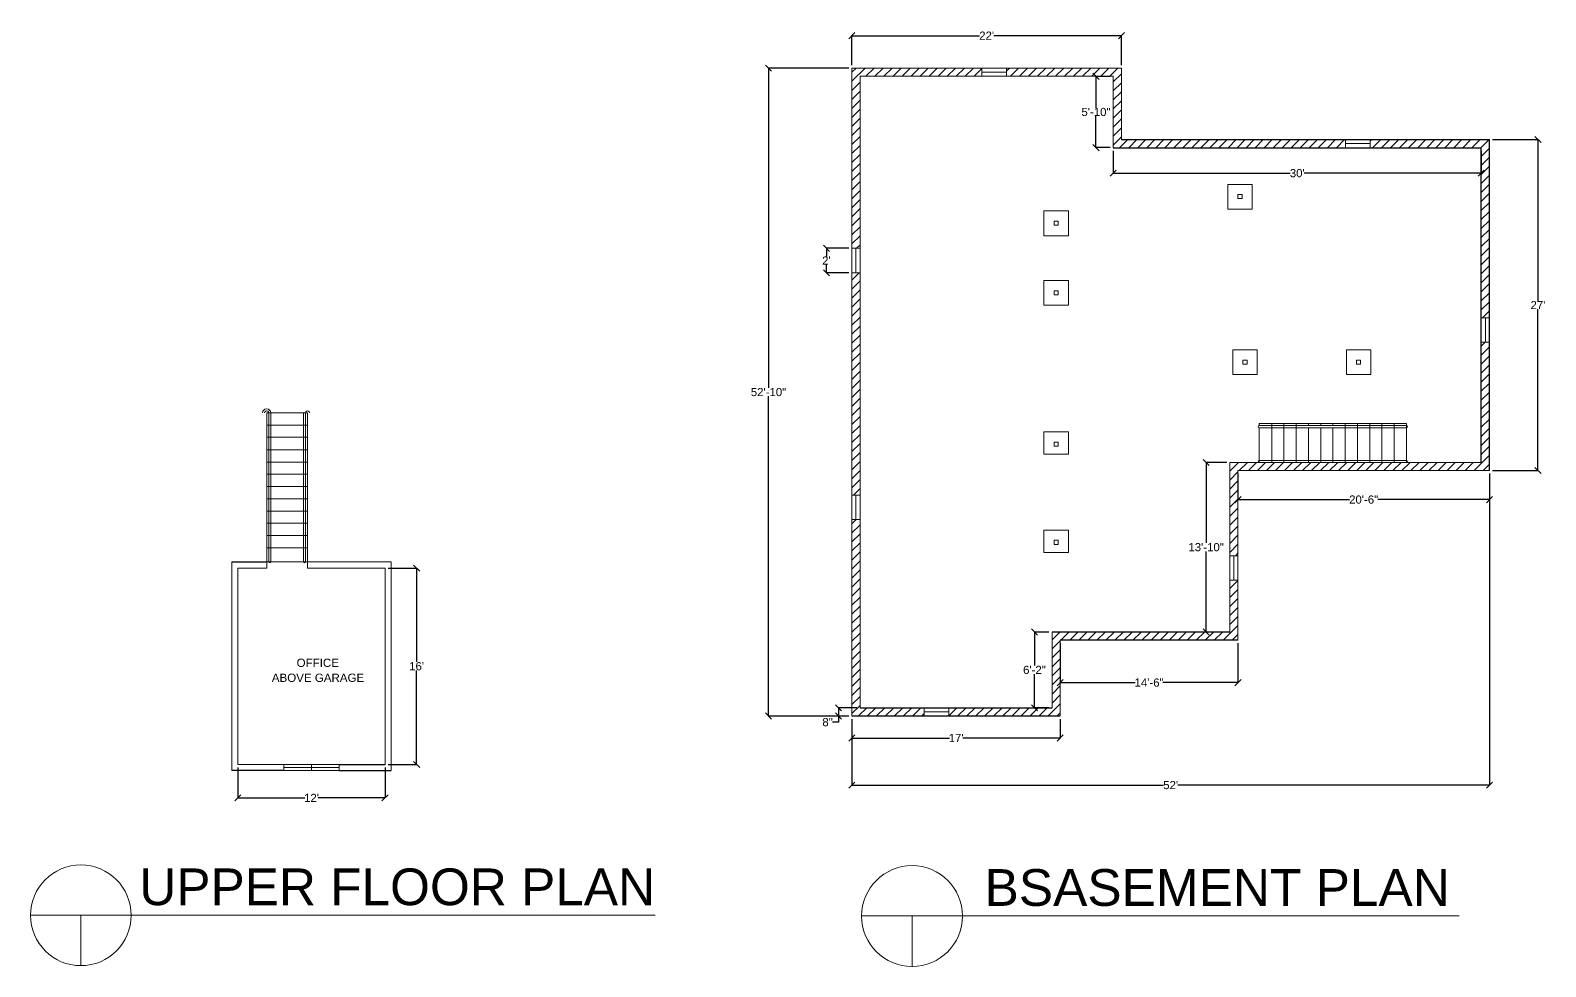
# Model space of a CAD drawing. Header units: inches. Extents: x 2489 to 11897, y 91 to 1364.
# Drawn here: x 2489 to 3973, y 111 to 1028 of the extents above; entities that cross this region are included whole.
import ezdxf

# ---------------------------------------------------------------- set-up
doc = ezdxf.new("R2010")
doc.units = ezdxf.units.IN
doc.header["$MEASUREMENT"] = 0
doc.layers.add('PDF2_Geometry', color=7, linetype='Continuous')
doc.layers.add('PDF2_Text', color=7, linetype='Continuous')
doc.styles.add('PDF Arial', font='arial.ttf')
doc.styles.get("Standard").update_dxf_attribs({"font": 'arial.ttf'})
doc.dimstyles.get("Standard").update_dxf_attribs({"dimtxt": 8, "dimasz": 6, "dimexe": 0.18, "dimexo": 3, "dimgap": 0.09, "dimtad": 0, "dimtih": 1, "dimtoh": 1, "dimdec": 4, "dimzin": 0, "dimdsep": 46, "dimlunit": 4, "dimtxsty": 'Standard', "dimblk": 'OBLIQUE', "dimcen": 0.09, "dimadec": 0, "dimazin": 0, "dimtfac": 1, "dimtdec": 4, "dimtofl": 0, "dimtmove": 0, "dimatfit": 3, "dimldrblk": 'OBLIQUE', "dimfxl": 1, "dimtolj": 1, "dimtzin": 0, "dimarcsym": 0})

# ---------------------------------------------------------------- blocks, each defined once
blk = doc.blocks.new('_Oblique')
at = {"color": 0, "linetype": 'ByBlock', "lineweight": -2}
blk.add_line((-0.5, -0.5), (0.5, 0.5), dxfattribs=at)
blk = doc.blocks.new('*D49')
at = {"layer": 'Defpoints', "color": 0, "lineweight": 15, "transparency": 16777216}
for p in [(2692.7, 309.3), (2836.7, 309.3), (2692.7, 276.6)]:
    blk.add_point(p, dxfattribs=at)
at = {"layer": 'PDF2_Geometry', "color": 0, "lineweight": -2, "transparency": 16777216}
for p, q in [((2692.7, 306.3), (2692.7, 276.5)), ((2836.7, 306.3), (2836.7, 276.5)), ((2692.7, 276.6), (2758.2, 276.6)), ((2836.7, 276.6), (2771.2, 276.6))]:
    blk.add_line(p, q, dxfattribs=at)
at = {"layer": 'PDF2_Geometry', "color": 0, "lineweight": -2, "transparency": 16777216, "xscale": 6, "yscale": 6, "zscale": 6, "rotation": 180}
blk.add_blockref('_Oblique', (2692.7, 276.6), dxfattribs=at)
at = {"layer": 'PDF2_Geometry', "color": 0, "lineweight": -2, "transparency": 16777216, "xscale": 6, "yscale": 6, "zscale": 6}
blk.add_blockref('_Oblique', (2836.7, 276.6), dxfattribs=at)
at = {"layer": 'PDF2_Geometry', "color": 0, "lineweight": 9, "transparency": 16777216, "insert": (2764.7, 276.6), "char_height": 8, "attachment_point": 5}
blk.add_mtext("\\A1;12'", dxfattribs=at)
blk = doc.blocks.new('*D50')
at = {"layer": 'Defpoints', "color": 0, "lineweight": 15, "transparency": 16777216}
for p in [(2836.7, 501.5), (2867.6, 501.5), (2836.7, 309.3)]:
    blk.add_point(p, dxfattribs=at)
at = {"layer": 'PDF2_Geometry', "color": 0, "lineweight": -2, "transparency": 16777216}
for p, q in [((2839.7, 501.5), (2867.8, 501.5)), ((2867.6, 501.5), (2867.6, 409.6)), ((2867.6, 309.3), (2867.6, 401.2)), ((2839.7, 309.3), (2867.8, 309.3))]:
    blk.add_line(p, q, dxfattribs=at)
at = {"layer": 'PDF2_Geometry', "color": 0, "lineweight": -2, "transparency": 16777216, "xscale": 6, "yscale": 6, "zscale": 6}
for p, rotation in [((2867.6, 501.5), 90), ((2867.6, 309.3), 270)]:
    blk.add_blockref('_Oblique', p, dxfattribs=dict(at, rotation=rotation))
at = {"layer": 'PDF2_Geometry', "color": 0, "lineweight": 9, "transparency": 16777216, "insert": (2867.6, 405.4), "char_height": 8, "attachment_point": 5}
blk.add_mtext("\\A1;16'", dxfattribs=at)
blk = doc.blocks.new('*D94')
at = {"layer": 'Defpoints', "color": 0, "lineweight": 15, "transparency": 16777216}
for p in [(3293.6, 990.7), (3212, 356.7), (3293.6, 356.7)]:
    blk.add_point(p, dxfattribs=at)
at = {"layer": 'PDF2_Geometry', "color": 0, "lineweight": -2, "transparency": 16777216}
for p, q in [((3290.6, 990.7), (3211.9, 990.7)), ((3212, 990.7), (3212, 677.9)), ((3212, 356.7), (3212, 669.6)), ((3290.6, 356.7), (3211.9, 356.7))]:
    blk.add_line(p, q, dxfattribs=at)
at = {"layer": 'PDF2_Geometry', "color": 0, "lineweight": -2, "transparency": 16777216, "xscale": 6, "yscale": 6, "zscale": 6}
for p, rotation in [((3212, 990.7), 89.99946361669032), ((3212, 356.7), 269.9994636166903)]:
    blk.add_blockref('_Oblique', p, dxfattribs=dict(at, rotation=rotation))
at = {"layer": 'PDF2_Geometry', "color": 0, "lineweight": 9, "transparency": 16777216, "insert": (3212, 673.7), "char_height": 8, "attachment_point": 5}
blk.add_mtext('\\A1;52\'-10"', dxfattribs=at)
blk = doc.blocks.new('*D95')
at = {"color": 0, "lineweight": -2, "transparency": 16777216}
for p, q in [((3298.6, 364.7), (3280.3, 364.7)), ((3290.6, 356.7), (3280.3, 356.7)), ((3280.5, 364.7), (3280.5, 356.7)), ((3280.5, 356.7), (3280.5, 350.7)), ((3280.5, 350.7), (3274.5, 350.7))]:
    blk.add_line(p, q, dxfattribs=at)
at = {"layer": 'Defpoints', "color": 0, "lineweight": 15, "transparency": 16777216}
for p in [(3280.5, 356.7), (3293.6, 356.7), (3301.6, 364.7)]:
    blk.add_point(p, dxfattribs=at)
at = {"color": 0, "lineweight": -2, "transparency": 16777216, "xscale": 6, "yscale": 6, "zscale": 6}
for p, rotation in [((3280.5, 364.7), 90), ((3280.5, 356.7), 270)]:
    blk.add_blockref('_Oblique', p, dxfattribs=dict(at, rotation=rotation))
at = {"color": 0, "lineweight": 15, "transparency": 16777216, "insert": (3269.8, 350.7), "char_height": 8, "attachment_point": 5}
blk.add_mtext('\\A1;8"', dxfattribs=at)
blk = doc.blocks.new('*D96')
at = {"layer": 'Defpoints', "color": 0, "lineweight": 15, "transparency": 16777216}
for p in [(3293.6, 356.7), (3497.5, 356.7), (3497.5, 335.2)]:
    blk.add_point(p, dxfattribs=at)
at = {"layer": 'PDF2_Geometry', "color": 0, "lineweight": -2, "transparency": 16777216}
for p, q in [((3293.6, 353.7), (3293.6, 335)), ((3497.5, 353.7), (3497.5, 335)), ((3293.6, 335.2), (3389.1, 335.2)), ((3497.5, 335.2), (3402.1, 335.2))]:
    blk.add_line(p, q, dxfattribs=at)
at = {"layer": 'PDF2_Geometry', "color": 0, "lineweight": -2, "transparency": 16777216, "xscale": 6, "yscale": 6, "zscale": 6, "rotation": 180}
blk.add_blockref('_Oblique', (3293.6, 335.2), dxfattribs=at)
at = {"layer": 'PDF2_Geometry', "color": 0, "lineweight": -2, "transparency": 16777216, "xscale": 6, "yscale": 6, "zscale": 6}
blk.add_blockref('_Oblique', (3497.5, 335.2), dxfattribs=at)
at = {"layer": 'PDF2_Geometry', "color": 0, "lineweight": 9, "transparency": 16777216, "insert": (3395.6, 335.2), "char_height": 8, "attachment_point": 5}
blk.add_mtext("\\A1;17'", dxfattribs=at)
blk = doc.blocks.new('*D97')
at = {"layer": 'Defpoints', "color": 0, "lineweight": 15, "transparency": 16777216}
for p in [(3472.3, 438.9), (3489.5, 438.9), (3489.5, 364.7)]:
    blk.add_point(p, dxfattribs=at)
at = {"layer": 'PDF2_Geometry', "color": 0, "lineweight": -2, "transparency": 16777216}
for p, q in [((3486.5, 438.9), (3472.1, 438.9)), ((3472.3, 438.9), (3472.3, 406)), ((3472.3, 364.7), (3472.3, 397.7)), ((3486.5, 364.7), (3472.1, 364.7))]:
    blk.add_line(p, q, dxfattribs=at)
at = {"layer": 'PDF2_Geometry', "color": 0, "lineweight": -2, "transparency": 16777216, "xscale": 6, "yscale": 6, "zscale": 6}
for p, rotation in [((3472.3, 438.9), 90), ((3472.3, 364.7), 270)]:
    blk.add_blockref('_Oblique', p, dxfattribs=dict(at, rotation=rotation))
at = {"layer": 'PDF2_Geometry', "color": 0, "lineweight": 9, "transparency": 16777216, "insert": (3472.3, 401.8), "char_height": 8, "attachment_point": 5}
blk.add_mtext('\\A1;6\'-2"', dxfattribs=at)
blk = doc.blocks.new('*D98')
at = {"layer": 'Defpoints', "color": 0, "lineweight": 15, "transparency": 16777216}
for p in [(3497.5, 430.9), (3671.5, 430.9), (3671.5, 389.4)]:
    blk.add_point(p, dxfattribs=at)
at = {"layer": 'PDF2_Geometry', "color": 0, "lineweight": -2, "transparency": 16777216}
for p, q in [((3497.5, 427.9), (3497.5, 389.2)), ((3671.5, 427.9), (3671.5, 389.2)), ((3497.5, 389.4), (3571, 389.4)), ((3671.5, 389.4), (3597.9, 389.4))]:
    blk.add_line(p, q, dxfattribs=at)
at = {"layer": 'PDF2_Geometry', "color": 0, "lineweight": -2, "transparency": 16777216, "xscale": 6, "yscale": 6, "zscale": 6, "rotation": 180}
blk.add_blockref('_Oblique', (3497.5, 389.4), dxfattribs=at)
at = {"layer": 'PDF2_Geometry', "color": 0, "lineweight": -2, "transparency": 16777216, "xscale": 6, "yscale": 6, "zscale": 6}
blk.add_blockref('_Oblique', (3671.5, 389.4), dxfattribs=at)
at = {"layer": 'PDF2_Geometry', "color": 0, "lineweight": 9, "transparency": 16777216, "insert": (3584.5, 389.4), "char_height": 8, "attachment_point": 5}
blk.add_mtext('\\A1;14\'-6"', dxfattribs=at)
blk = doc.blocks.new('*D99')
at = {"layer": 'Defpoints', "color": 0, "lineweight": 15, "transparency": 16777216}
for p in [(3640.3, 604.9), (3663.5, 604.9), (3663.5, 438.9)]:
    blk.add_point(p, dxfattribs=at)
at = {"layer": 'PDF2_Geometry', "color": 0, "lineweight": -2, "transparency": 16777216}
for p, q in [((3660.5, 604.9), (3640.2, 604.9)), ((3640.3, 604.9), (3640.3, 526.1)), ((3640.3, 438.9), (3640.3, 517.7)), ((3660.5, 438.9), (3640.2, 438.9))]:
    blk.add_line(p, q, dxfattribs=at)
at = {"layer": 'PDF2_Geometry', "color": 0, "lineweight": -2, "transparency": 16777216, "xscale": 6, "yscale": 6, "zscale": 6}
for p, rotation in [((3640.3, 604.9), 90), ((3640.3, 438.9), 270)]:
    blk.add_blockref('_Oblique', p, dxfattribs=dict(at, rotation=rotation))
at = {"layer": 'PDF2_Geometry', "color": 0, "lineweight": 9, "transparency": 16777216, "insert": (3640.3, 521.9), "char_height": 8, "attachment_point": 5}
blk.add_mtext('\\A1;13\'-10"', dxfattribs=at)
blk = doc.blocks.new('*D100')
at = {"layer": 'Defpoints', "color": 0, "lineweight": 15, "transparency": 16777216}
for p in [(3671.5, 596.9), (3917.6, 596.9), (3917.6, 568.5)]:
    blk.add_point(p, dxfattribs=at)
at = {"layer": 'PDF2_Geometry', "color": 0, "lineweight": -2, "transparency": 16777216}
for p, q in [((3671.5, 593.9), (3671.5, 568.3)), ((3917.6, 593.9), (3917.6, 568.3)), ((3671.5, 568.5), (3780.6, 568.5)), ((3917.6, 568.5), (3808.4, 568.5))]:
    blk.add_line(p, q, dxfattribs=at)
at = {"layer": 'PDF2_Geometry', "color": 0, "lineweight": -2, "transparency": 16777216, "xscale": 6, "yscale": 6, "zscale": 6, "rotation": 180}
blk.add_blockref('_Oblique', (3671.5, 568.5), dxfattribs=at)
at = {"layer": 'PDF2_Geometry', "color": 0, "lineweight": -2, "transparency": 16777216, "xscale": 6, "yscale": 6, "zscale": 6}
blk.add_blockref('_Oblique', (3917.6, 568.5), dxfattribs=at)
at = {"layer": 'PDF2_Geometry', "color": 0, "lineweight": 9, "transparency": 16777216, "insert": (3794.5, 568.5), "char_height": 8, "attachment_point": 5}
blk.add_mtext('\\A1;20\'-6"', dxfattribs=at)
blk = doc.blocks.new('*D101')
at = {"layer": 'Defpoints', "color": 0, "lineweight": 15, "transparency": 16777216}
for p in [(3917.6, 596.9), (3293.6, 356.7), (3917.6, 289.1)]:
    blk.add_point(p, dxfattribs=at)
at = {"layer": 'PDF2_Geometry', "color": 0, "lineweight": -2, "transparency": 16777216}
for p, q in [((3917.6, 593.9), (3917.6, 288.9)), ((3293.6, 353.7), (3293.6, 288.9)), ((3293.6, 289.1), (3598.7, 289.1)), ((3917.6, 289.1), (3612.5, 289.1))]:
    blk.add_line(p, q, dxfattribs=at)
at = {"layer": 'PDF2_Geometry', "color": 0, "lineweight": -2, "transparency": 16777216, "xscale": 6, "yscale": 6, "zscale": 6, "rotation": 180}
blk.add_blockref('_Oblique', (3293.6, 289.1), dxfattribs=at)
at = {"layer": 'PDF2_Geometry', "color": 0, "lineweight": -2, "transparency": 16777216, "xscale": 6, "yscale": 6, "zscale": 6}
blk.add_blockref('_Oblique', (3917.6, 289.1), dxfattribs=at)
at = {"layer": 'PDF2_Geometry', "color": 0, "lineweight": 9, "transparency": 16777216, "insert": (3605.6, 289.1), "char_height": 8, "attachment_point": 5}
blk.add_mtext("\\A1;52'", dxfattribs=at)
blk = doc.blocks.new('*D102')
at = {"layer": 'Defpoints', "color": 0, "lineweight": 15, "transparency": 16777216}
for p in [(3917.6, 920.9), (3965.1, 920.9), (3917.6, 596.9)]:
    blk.add_point(p, dxfattribs=at)
at = {"layer": 'PDF2_Geometry', "color": 0, "lineweight": -2, "transparency": 16777216}
for p, q in [((3920.6, 920.9), (3965.3, 920.9)), ((3965.1, 920.9), (3965.1, 763)), ((3965.1, 596.9), (3965.1, 754.8)), ((3920.6, 596.9), (3965.3, 596.9))]:
    blk.add_line(p, q, dxfattribs=at)
at = {"layer": 'PDF2_Geometry', "color": 0, "lineweight": -2, "transparency": 16777216, "xscale": 6, "yscale": 6, "zscale": 6}
for p, rotation in [((3965.1, 920.9), 90), ((3965.1, 596.9), 270)]:
    blk.add_blockref('_Oblique', p, dxfattribs=dict(at, rotation=rotation))
at = {"layer": 'PDF2_Geometry', "color": 0, "lineweight": 9, "transparency": 16777216, "insert": (3965.1, 758.9), "char_height": 8, "attachment_point": 5}
blk.add_mtext("\\A1;27'", dxfattribs=at)
blk = doc.blocks.new('*D103')
at = {"layer": 'Defpoints', "color": 0, "lineweight": 15, "transparency": 16777216}
for p in [(3549.4, 912.9), (3909.6, 912.9), (3909.6, 887.9)]:
    blk.add_point(p, dxfattribs=at)
at = {"layer": 'PDF2_Geometry', "color": 0, "lineweight": -2, "transparency": 16777216}
for p, q in [((3549.4, 909.9), (3549.4, 887.7)), ((3909.6, 909.9), (3909.6, 887.7)), ((3549.4, 887.9), (3722.6, 887.9)), ((3909.6, 887.9), (3736.4, 887.9))]:
    blk.add_line(p, q, dxfattribs=at)
at = {"layer": 'PDF2_Geometry', "color": 0, "lineweight": -2, "transparency": 16777216, "xscale": 6, "yscale": 6, "zscale": 6, "rotation": 180}
blk.add_blockref('_Oblique', (3549.4, 887.9), dxfattribs=at)
at = {"layer": 'PDF2_Geometry', "color": 0, "lineweight": -2, "transparency": 16777216, "xscale": 6, "yscale": 6, "zscale": 6}
blk.add_blockref('_Oblique', (3909.6, 887.9), dxfattribs=at)
at = {"layer": 'PDF2_Geometry', "color": 0, "lineweight": 9, "transparency": 16777216, "insert": (3729.5, 887.9), "char_height": 8, "attachment_point": 5}
blk.add_mtext("\\A1;30'", dxfattribs=at)
blk = doc.blocks.new('*D104')
at = {"layer": 'Defpoints', "color": 0, "lineweight": 15, "transparency": 16777216}
for p in [(3532.5, 982.7), (3549.4, 982.7), (3549.4, 912.9)]:
    blk.add_point(p, dxfattribs=at)
at = {"layer": 'PDF2_Geometry', "color": 0, "lineweight": -2, "transparency": 16777216}
for p, q in [((3546.4, 982.7), (3532.4, 982.7)), ((3532.5, 982.7), (3532.5, 952)), ((3532.5, 912.9), (3532.5, 943.6)), ((3546.4, 912.9), (3532.4, 912.9))]:
    blk.add_line(p, q, dxfattribs=at)
at = {"layer": 'PDF2_Geometry', "color": 0, "lineweight": -2, "transparency": 16777216, "xscale": 6, "yscale": 6, "zscale": 6}
for p, rotation in [((3532.5, 982.7), 90), ((3532.5, 912.9), 270)]:
    blk.add_blockref('_Oblique', p, dxfattribs=dict(at, rotation=rotation))
at = {"layer": 'PDF2_Geometry', "color": 0, "lineweight": 9, "transparency": 16777216, "insert": (3532.5, 947.8), "char_height": 8, "attachment_point": 5}
blk.add_mtext('\\A1;5\'-10"', dxfattribs=at)
blk = doc.blocks.new('*D105')
at = {"layer": 'Defpoints', "color": 0, "lineweight": 15, "transparency": 16777216}
for p in [(3557.4, 1022.5), (3293.6, 990.7), (3557.4, 990.7)]:
    blk.add_point(p, dxfattribs=at)
at = {"layer": 'PDF2_Geometry', "color": 0, "lineweight": -2, "transparency": 16777216}
for p, q in [((3293.6, 993.7), (3293.6, 1022.7)), ((3293.6, 1022.5), (3418.6, 1022.5)), ((3557.4, 1022.5), (3432.4, 1022.5)), ((3557.4, 993.7), (3557.4, 1022.7))]:
    blk.add_line(p, q, dxfattribs=at)
at = {"layer": 'PDF2_Geometry', "color": 0, "lineweight": -2, "transparency": 16777216, "xscale": 6, "yscale": 6, "zscale": 6, "rotation": 180}
blk.add_blockref('_Oblique', (3293.6, 1022.5), dxfattribs=at)
at = {"layer": 'PDF2_Geometry', "color": 0, "lineweight": -2, "transparency": 16777216, "xscale": 6, "yscale": 6, "zscale": 6}
blk.add_blockref('_Oblique', (3557.4, 1022.5), dxfattribs=at)
at = {"layer": 'PDF2_Geometry', "color": 0, "lineweight": 9, "transparency": 16777216, "insert": (3425.5, 1022.5), "char_height": 8, "attachment_point": 5}
blk.add_mtext("\\A1;22'", dxfattribs=at)
blk = doc.blocks.new('*D109')
at = {"color": 0, "lineweight": -2, "transparency": 16777216}
for p, q in [((3290.6, 814.4), (3268.5, 814.4)), ((3268.7, 814.4), (3268.7, 806.5)), ((3290.6, 790.4), (3268.5, 790.4)), ((3268.7, 790.4), (3268.7, 798.3))]:
    blk.add_line(p, q, dxfattribs=at)
at = {"layer": 'Defpoints', "color": 0, "lineweight": 15, "transparency": 16777216}
for p in [(3268.7, 814.4), (3293.6, 814.4), (3293.6, 790.4)]:
    blk.add_point(p, dxfattribs=at)
at = {"color": 0, "lineweight": -2, "transparency": 16777216, "xscale": 6, "yscale": 6, "zscale": 6}
for p, rotation in [((3268.7, 814.4), 90), ((3268.7, 790.4), 270)]:
    blk.add_blockref('_Oblique', p, dxfattribs=dict(at, rotation=rotation))
at = {"color": 0, "lineweight": 15, "transparency": 16777216, "insert": (3268.7, 802.4), "char_height": 8, "attachment_point": 5}
blk.add_mtext("\\A1;2'", dxfattribs=at)

msp = doc.modelspace()

# ---------------------------------------------------------------- hatches: boundary and pattern name
at = {"lineweight": 15}
h = msp.add_hatch(dxfattribs=at)
h.set_pattern_fill('ANSI31', color=256, scale=50)
h.paths.add_polyline_path([(3293.61462, 814.42702), (3301.61462, 814.42702), (3301.6162, 982.72536), (3420.93965, 982.72536), (3420.93965, 990.72536), (3293.61627, 990.72536)])
h.paths.add_polyline_path([(3301.6144, 790.42702), (3293.6144, 790.42702), (3293.61236, 572.90042), (3301.61236, 572.90042)])
h.paths.add_polyline_path([(3293.61034, 356.74677), (3364.51115, 356.74677), (3364.51115, 364.74677), (3301.61041, 364.74677), (3301.61213, 548.90042), (3293.61213, 548.90042)])
h.paths.add_polyline_path([(3497.5139, 356.74677), (3497.5139, 430.92154), (3671.4755, 430.92154), (3671.4755, 489.58386), (3663.4755, 489.58386), (3663.4755, 438.92154), (3489.5139, 438.92154), (3489.5139, 364.74677), (3388.51115, 364.74677), (3388.51115, 356.74677)])
h.paths.add_polyline_path([(3671.4755, 596.90026), (3917.61625, 596.90021), (3917.61625, 722.5256), (3909.61625, 722.5256), (3909.61625, 604.90022), (3663.4755, 604.90027), (3663.4755, 513.58386), (3671.4755, 513.58386)])
h.paths.add_polyline_path([(3909.61625, 746.5256), (3917.61625, 746.5256), (3917.61625, 920.87464), (3800.86883, 920.87464), (3800.86883, 912.87464), (3909.61625, 912.87464)])
h.paths.add_polyline_path([(3557.38597, 920.87464), (3557.38597, 990.72536), (3444.93965, 990.72536), (3444.93965, 982.72536), (3549.38597, 982.72536), (3549.38597, 912.87464), (3776.86883, 912.87464), (3776.86883, 920.87464)])

# ---------------------------------------------------------------- linework, layer by layer
for p, q in [((3557.38597, 920.87464), (3917.61625, 920.87464)), ((3917.61625, 596.90021), (3917.61625, 920.87464)), ((3549.38597, 912.87464), (3909.61625, 912.87464)), ((3909.61625, 604.90022), (3909.61625, 912.87464)), ((2686.73404, 507.47046), (2720.85591, 507.47046)), ((3663.4755, 438.92154), (3489.5139, 438.92154)), ((3671.4755, 430.92154), (3497.5139, 430.92154)), ((3293.61034, 356.74677), (3497.5139, 356.74677)), ((3301.61041, 364.74677), (3489.5139, 364.74677)), ((2737.73404, 303.36519), (2686.73404, 303.36519)), ((2791.73403, 309.34857), (2836.73404, 309.34857)), ((2791.73404, 303.36527), (2842.73404, 303.36519))]:
    msp.add_line(p, q)
msp.add_line((2692.73404, 309.34857), (2737.73404, 309.34857), dxfattribs=at)
at = {"layer": 'PDF2_Geometry', "lineweight": 9}
for p, q in [((3420.93965, 990.72536), (3420.93965, 982.72536)), ((3420.93965, 990.72536), (3444.93965, 990.72536)), ((3420.93965, 986.72536), (3444.93965, 986.72536)), ((3444.93965, 982.72536), (3420.93965, 982.72536)), ((3444.93965, 990.72536), (3444.93965, 982.72536)), ((3776.86883, 920.87464), (3776.86883, 912.87464)), ((3776.86883, 920.87464), (3800.86883, 920.87464)), ((3800.86883, 920.87464), (3800.86883, 912.87464)), ((3776.86883, 916.87464), (3800.86883, 916.87464)), ((3800.86883, 912.87464), (3776.86883, 912.87464)), ((3301.6144, 814.42702), (3293.6144, 814.42702)), ((3293.6144, 790.42702), (3293.6144, 814.42702)), ((3297.6144, 814.42702), (3297.6144, 790.42702)), ((3301.6144, 814.42702), (3301.6144, 790.42702)), ((3301.6144, 790.42702), (3293.6144, 790.42702)), ((3917.61625, 746.5256), (3909.61625, 746.5256)), ((3909.61625, 722.5256), (3909.61625, 746.5256)), ((3913.61625, 746.5256), (3913.61625, 722.5256)), ((3917.61625, 746.5256), (3917.61625, 722.5256)), ((3917.61625, 722.5256), (3909.61625, 722.5256)), ((3301.61213, 572.90042), (3293.61213, 572.90042)), ((3293.61213, 548.90042), (3293.61213, 572.90042)), ((3297.61213, 572.90042), (3297.61213, 548.90042)), ((3301.61213, 572.90042), (3301.61213, 548.90042)), ((3301.61213, 548.90042), (3293.61213, 548.90042)), ((3671.4755, 513.58386), (3663.4755, 513.58386)), ((3663.4755, 489.58386), (3663.4755, 513.58386)), ((3667.4755, 513.58386), (3667.4755, 489.58386)), ((3671.4755, 513.58386), (3671.4755, 489.58386)), ((3671.4755, 489.58386), (3663.4755, 489.58386)), ((3364.51115, 364.74677), (3364.51115, 356.74677)), ((3364.51115, 364.74677), (3388.51115, 364.74677)), ((3364.51115, 360.74677), (3388.51115, 360.74677)), ((3388.51115, 356.74677), (3364.51115, 356.74677)), ((3388.51115, 364.74677), (3388.51115, 356.74677)), ((2737.73404, 309.35241), (2737.73404, 303.36515)), ((2737.73404, 309.35241), (2791.73403, 309.35241)), ((2791.73404, 306.36519), (2737.73404, 306.36519)), ((2737.73404, 303.36519), (2791.73403, 303.36519)), ((2764.73404, 309.35241), (2764.73404, 303.36515)), ((2791.73403, 309.35241), (2791.73404, 303.36515))]:
    msp.add_line(p, q, dxfattribs=at)
at = {"layer": 'PDF2_Geometry', "lineweight": 20}
for points in [[(3293.61627, 990.72542), (3293.61034, 356.74677)], [(3557.38596, 990.72536), (3293.61627, 990.72536)], [(3301.6162, 982.72536), (3301.61041, 364.74677)], [(3549.38597, 982.72536), (3301.6162, 982.72536)], [(3549.38597, 982.72536), (3549.38597, 912.87464)], [(3557.38597, 990.72536), (3557.38597, 920.87464)], [(3671.4754, 862.99835), (3671.4754, 866.99421)], [(3663.4755, 604.90027), (3909.61625, 604.90022)], [(3663.4755, 438.92154), (3663.4755, 604.90027)], [(3671.4755, 430.92154), (3671.4755, 596.90021)], [(3671.47555, 596.90026), (3917.61625, 596.90021)], [(2686.73404, 507.47046), (2686.73404, 303.36519)], [(2720.85591, 507.47046), (2720.85591, 501.48156)], [(2760.74511, 507.47051), (2842.73404, 507.47051)], [(2760.74513, 507.47051), (2760.74513, 501.48156)], [(2842.73404, 303.36519), (2842.73404, 507.47051)], [(2692.73404, 501.48159), (2720.85592, 501.48159)], [(2692.73404, 501.48159), (2692.73404, 309.34857)], [(2760.74511, 501.48159), (2836.73404, 501.48159)], [(2836.73404, 309.34857), (2836.73404, 501.48159)], [(3489.5139, 438.92154), (3489.5139, 364.74677)], [(3497.5139, 430.92154), (3497.5139, 356.74677)]]:
    msp.add_lwpolyline(points, dxfattribs=at)
at = {"layer": 'PDF2_Geometry', "lineweight": 9}
for points in [[(3661.48583, 852.67559), (3685.46095, 852.67559), (3685.46095, 876.98403), (3661.48583, 876.98403)], [(3481.53712, 826.72663), (3505.51225, 826.72663), (3505.51225, 851.03507), (3481.53712, 851.03507)], [(3481.53264, 758.88908), (3505.50776, 758.88908), (3505.50776, 782.86439), (3481.53264, 782.86439)], [(3666.35221, 691.01698), (3690.32733, 691.01698), (3690.32733, 714.99229), (3666.35221, 714.99229)], [(3777.57101, 691.01698), (3801.54638, 691.01698), (3801.54638, 714.99229), (3777.57101, 714.99229)], [(3481.53705, 612.87435), (3505.51218, 612.87435), (3505.51218, 634.85174), (3481.53705, 634.85174)], [(3481.53705, 516.72494), (3505.51218, 516.72494), (3505.51218, 538.70233), (3481.53705, 538.70233)]]:
    msp.add_lwpolyline(points, close=True, dxfattribs=at)
at = {"layer": 'PDF2_Geometry', "lineweight": 18}
for points in [[(3675.47129, 866.99424), (3671.4754, 866.99424)], [(3675.47129, 862.99835), (3671.4754, 862.99835)], [(3836.35819, 638.86535), (3692.17338, 638.86535), (3691.50725, 639.19835), (3691.17419, 639.86429), (3691.50725, 640.53028), (3692.17338, 640.86328), (3836.35819, 640.86328), (3837.02432, 640.53028), (3837.35738, 639.86429), (3837.02432, 639.19835)], [(3692.17338, 604.90028), (3836.35819, 604.90028), (3837.02432, 605.23328), (3837.35738, 605.89928), (3837.02432, 606.56521), (3836.35819, 606.89821), (3692.17338, 606.89821), (3691.50725, 606.56521), (3691.17419, 605.89928), (3691.50725, 605.23328)]]:
    msp.add_lwpolyline(points, close=True, dxfattribs=at)
for points in [[(3671.4755, 866.99421), (3671.4755, 862.99832)], [(3675.47138, 866.99421), (3675.47138, 862.99832)], [(3491.52668, 841.04528), (3495.52256, 841.04528)], [(3491.52669, 841.04525), (3491.52669, 837.04939), (3495.52267, 837.04939), (3495.52267, 841.04528)], [(3491.52219, 772.87466), (3495.51808, 772.87466)], [(3495.51817, 772.87469), (3491.52227, 772.87469)], [(3491.5223, 768.87878), (3491.5223, 772.87467)], [(3495.51819, 768.87878), (3495.51819, 772.87467)], [(3491.52219, 768.87878), (3495.51808, 768.87878)], [(3495.51817, 768.8788), (3491.52227, 768.8788)], [(3680.33776, 705.00259), (3676.34187, 705.00259)], [(3676.34187, 705.00253), (3676.34187, 701.00664)], [(3680.33776, 701.0067), (3676.34187, 701.0067)], [(3680.33776, 705.00253), (3680.33776, 701.00664)], [(3791.55668, 701.0067), (3787.56079, 701.0067)], [(3791.55656, 701.00668), (3791.55656, 705.00259), (3787.56083, 705.00259), (3787.56083, 701.00668)], [(2716.86695, 653.39842), (2717.19936, 655.06047), (2718.19659, 656.0577), (2719.19382, 657.05493), (2720.85587, 657.38734), (2722.51792, 657.05493), (2723.51515, 656.0577), (2724.51238, 655.06047), (2724.84479, 653.39842), (2724.84479, 607.85823)], [(2718.86153, 653.39842), (2719.19388, 654.39568), (2719.85872, 655.06045), (2720.85591, 655.39287), (2721.85322, 655.06045), (2722.51793, 654.39568), (2722.85042, 653.39842), (2722.85042, 606.86104)], [(2756.75625, 653.39842), (2756.75625, 623.81395)], [(2762.73964, 653.39842), (2762.40716, 654.39568), (2761.74232, 655.06045), (2760.74513, 655.39287), (2759.74794, 655.06045), (2759.08311, 654.39568), (2758.75063, 653.39842), (2758.75063, 624.81115)], [(2758.75063, 634.78348), (2758.75063, 507.47046), (2758.41827, 506.80563), (2757.75344, 506.47321), (2757.0886, 506.80563), (2756.75625, 507.47046), (2756.75625, 633.78623)], [(3495.5226, 624.86198), (3491.52662, 624.86198), (3495.5226, 624.86198), (3495.5226, 620.86612), (3491.52662, 620.86612), (3495.5226, 620.86612)], [(3491.52672, 620.8661), (3491.52672, 624.86199)], [(2722.85042, 620.15743), (2722.85042, 507.47046), (2723.18277, 506.80563), (2723.8476, 506.47321), (2724.51244, 506.80563), (2724.84479, 507.47046), (2724.84479, 620.82226)], [(3495.5226, 528.71257), (3491.52662, 528.71257), (3495.5226, 528.71257), (3495.5226, 524.71672), (3491.52662, 524.71672), (3495.5226, 524.71672)], [(3491.52672, 524.71669), (3491.52672, 528.71259)]]:
    msp.add_lwpolyline(points, dxfattribs=at)
at = {"layer": 'PDF2_Geometry', "lineweight": 9}
for points in [[(2720.85591, 605.86379), (2720.85591, 653.39842), (2760.74513, 653.39842), (2760.74513, 507.47046)], [(2720.85591, 641.43169), (2760.74511, 641.43169)], [(3692.1733, 604.90028), (3692.1733, 638.86534)], [(3692.17338, 642.86121), (3836.35819, 642.86121)], [(3692.17338, 640.86328), (3692.17338, 642.86121), (3692.17338, 640.86328)], [(3704.49395, 604.90028), (3704.49395, 640.86328), (3704.49395, 642.86123)], [(3716.48162, 604.90028), (3716.48162, 642.86123)], [(3728.46929, 604.90028), (3728.46929, 642.86123)], [(3740.45694, 640.86328), (3740.45694, 642.86121), (3740.45694, 640.86328)], [(3740.45694, 604.90028), (3740.45694, 638.86535), (3740.45694, 604.90028)], [(3752.44463, 640.86328), (3752.44463, 642.86123)], [(3752.44463, 604.90028), (3752.44463, 638.86534)], [(3764.4323, 640.86328), (3764.4323, 642.86123)], [(3764.4323, 604.90028), (3764.4323, 638.86534)], [(3776.41996, 604.90028), (3776.41996, 642.86123), (3776.41996, 640.86328)], [(3788.40763, 604.90028), (3788.40763, 642.86123)], [(3800.3953, 604.90028), (3800.3953, 642.86123)], [(3812.38297, 604.90028), (3812.38297, 642.86123)], [(3824.37064, 604.90028), (3824.37064, 642.86123)], [(3836.35831, 604.90028), (3836.35831, 642.86123)], [(2720.85591, 629.46493), (2760.74511, 629.46493)], [(2720.85591, 619.16017), (2720.85591, 507.47046), (2760.74511, 507.47046)], [(2720.85591, 617.16575), (2760.74511, 617.16575)], [(2720.85591, 605.199), (2760.74511, 605.199)], [(2720.85591, 593.23223), (2760.74511, 593.23223)], [(2720.85591, 581.26548), (2760.74511, 581.26548)], [(2720.85591, 569.29872), (2760.74511, 569.29872)], [(2720.85591, 557.33196), (2760.74511, 557.33196)], [(2720.85591, 545.3652), (2760.74511, 545.3652)], [(2720.85591, 533.39844), (2760.74511, 533.39844)], [(2720.85591, 521.43168), (2760.74511, 521.43168)], [(3101.13301, 161.75858), (2489.49859, 161.75858)], [(2539.02774, 161.75858), (2539.02774, 112.2295)], [(3888.00714, 161.03069), (3302.94235, 161.03069)], [(3352.5579, 161.03069), (3352.5579, 111.41504)]]:
    msp.add_lwpolyline(points, dxfattribs=at)
for centre, radius in [((2538.96626, 161.69342), 49.25818), ((3352.49631, 160.96542), 49.34425)]:
    msp.add_circle(centre, radius, dxfattribs=at)

# ---------------------------------------------------------------- texts
at = {"layer": 'PDF2_Text', "attachment_point": 7, "style": 'PDF Arial'}
for s, insert, char_height in [('OFFICE', (2750.14704, 404.6326), 8.090371), ('ABOVE GARAGE', (2725.87876, 390.00813), 8.0903708), ('UPPER FLOOR PLAN', (2596.18777, 171.107), 35.9295891), ('BSASEMENT PLAN', (3423.46433, 170.39544), 35.9923669)]:
    msp.add_mtext(s, dxfattribs=dict(at, insert=insert, char_height=char_height))

# ---------------------------------------------------------------- dimensions: what is measured, and where the dimension line sits
at = {"lineweight": 15}
for base, p1, p2, picture, middle in [((3268.71133, 814.42702), (3293.6144, 790.42702), (3293.61462, 814.42702), '*D109', (3268.71133, 802.42702)), ((3280.45364, 356.74677), (3301.61041, 364.74677), (3293.61034, 356.74677), '*D95', (3269.76064, 350.74677))]:
    dim = msp.add_linear_dim(base=base, p1=p1, p2=p2, angle=90, dimstyle='Standard', dxfattribs=at)
    dim.commit()
    dim.dimension.update_dxf_attribs({"geometry": picture, "text_midpoint": middle})
at = {"layer": 'PDF2_Geometry', "lineweight": 9}
for p1, p2, distance, text, picture, middle in [((3293.61627, 990.72542), (3557.38596, 990.72536), 31.76646, "22'", '*D105', (3425.50111, 1022.49182)), ((3671.4755, 596.90021), (3917.61625, 596.90021), -28.42578, '20\'-6"', '*D100', (3794.54587, 568.47443))]:
    dim = msp.add_aligned_dim(p1=p1, p2=p2, distance=distance, text=text, dimstyle='Standard', dxfattribs=at)
    dim.commit()
    dim.dimension.update_dxf_attribs({"geometry": picture, "text_midpoint": middle})
dim = msp.add_aligned_dim(p1=(3293.6162709184, 990.7254240005), p2=(3293.6103358292, 356.7467736194), distance=-81.5680121872, dimstyle='Standard', dxfattribs=at)
dim.commit()
dim.dimension.update_dxf_attribs({"geometry": '*D94', "text_midpoint": (3212.0452911901, 673.7368624215)})
for base, p1, p2, text, picture, middle in [((3532.53994, 982.72536), (3549.38597, 912.87464), (3549.38597, 982.72536), '5\'-10"', '*D104', (3532.53994, 947.8)), ((2867.63328, 501.48159), (2836.73404, 309.34857), (2836.73404, 501.48159), "16'", '*D50', (2867.63328, 405.41508)), ((3472.32164, 438.92154), (3489.5139, 364.74677), (3489.5139, 438.92154), '6\'-2"', '*D97', (3472.32164, 401.83416))]:
    dim = msp.add_linear_dim(base=base, p1=p1, p2=p2, angle=90, text=text, dimstyle='Standard', dxfattribs=at)
    dim.commit()
    dim.dimension.update_dxf_attribs({"geometry": picture, "text_midpoint": middle})
for base, p1, p2, picture, middle in [((3965.09494, 920.87464), (3917.61625, 596.90021), (3917.61625, 920.87464), '*D102', (3965.09494, 758.88743)), ((3640.34704, 604.90027), (3663.4755, 438.92154), (3663.4755, 604.90027), '*D99', (3640.34704, 521.9109))]:
    dim = msp.add_linear_dim(base=base, p1=p1, p2=p2, angle=90, dimstyle='Standard', dxfattribs=at)
    dim.commit()
    dim.dimension.update_dxf_attribs({"geometry": picture, "text_midpoint": middle})
for base, p1, p2, text, picture, middle in [((3909.61625, 887.9032), (3549.38597, 912.87464), (3909.61625, 912.87464), "30'", '*D103', (3729.50111, 887.9032)), ((3671.4755, 389.37649), (3497.5139, 430.92154), (3671.4755, 430.92154), '14\'-6"', '*D98', (3584.4947, 389.37649)), ((3497.5139, 335.19971), (3293.61034, 356.74677), (3497.5139, 356.74677), "17'", '*D96', (3395.56212, 335.19971))]:
    dim = msp.add_linear_dim(base=base, p1=p1, p2=p2, text=text, dimstyle='Standard', dxfattribs=at)
    dim.commit()
    dim.dimension.update_dxf_attribs({"geometry": picture, "text_midpoint": middle})
for base, p1, p2, picture, middle in [((3917.61625, 289.05571), (3293.61034, 356.74677), (3917.61625, 596.90021), '*D101', (3605.6133, 289.05571)), ((2692.73404, 276.64131), (2836.73404, 309.34857), (2692.73404, 309.34857), '*D49', (2764.73404, 276.64131))]:
    dim = msp.add_linear_dim(base=base, p1=p1, p2=p2, dimstyle='Standard', dxfattribs=at)
    dim.commit()
    dim.dimension.update_dxf_attribs({"geometry": picture, "text_midpoint": middle})

doc.saveas('drawing.dxf')
